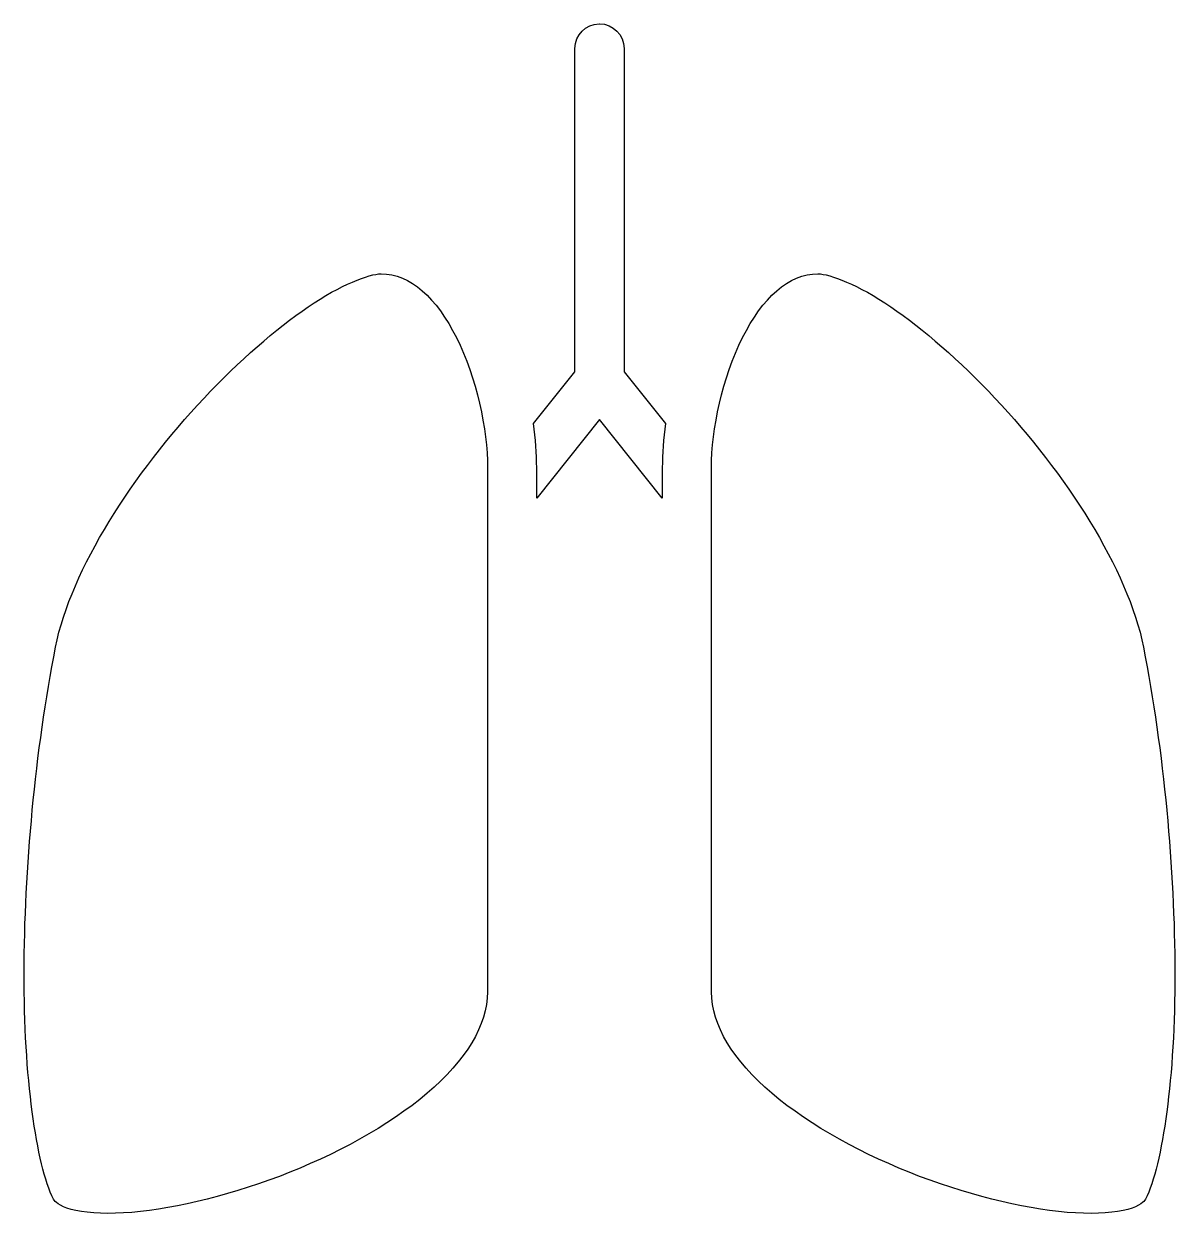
# Model space of a CAD drawing. Header units: centimetres. Extents: x -8.9 to 8.9, y -8.8 to 9.6.
import ezdxf

# ---------------------------------------------------------------- set-up
doc = ezdxf.new("R2010")
doc.units = ezdxf.units.CM
doc.header["$MEASUREMENT"] = 0
doc.layers.add('Layer 1', color=7, linetype='Continuous')

msp = doc.modelspace()

# ---------------------------------------------------------------- linework, layer by layer
at = {"layer": 'Layer 1'}
for points, knots in [([(-0.00527, 9.55501), (-0.21274, 9.55217), (-0.37954, 9.38305), (-0.37954, 9.17553), (-0.37954, 9.17553), (-0.37954, 9.17382), (-0.37949, 9.17192), (-0.37949, 9.17025), (-0.37949, 9.17025), (-0.37949, 9.17025), (-0.37949, 4.18119), (-0.37949, 4.18119), (-0.37949, 4.18119), (-0.37949, 4.18119), (-1.01994, 3.38126), (-1.01994, 3.38126), (-1.01994, 3.38126), (-0.98665, 3.14506), (-0.96986, 2.91507), (-0.96986, 2.69875), (-0.96986, 2.69875), (-0.96986, 2.69875), (-0.96986, 2.22832), (-0.96986, 2.22832), (-0.96986, 2.22832), (-0.96986, 2.22832), (0, 3.44065), (0, 3.44065), (0, 3.44065), (0, 3.44065), (0.96986, 2.22832), (0.96986, 2.22832), (0.96986, 2.22832), (0.96986, 2.22832), (0.96986, 2.69875), (0.96986, 2.69875), (0.96986, 2.69875), (0.96986, 2.91507), (0.98664, 3.14501), (1.01996, 3.38137), (1.01996, 3.38137), (1.01996, 3.38137), (0.37951, 4.18116), (0.37951, 4.18116), (0.37951, 4.18116), (0.37951, 4.18116), (0.37951, 9.17027), (0.37951, 9.17027), (0.37951, 9.17027), (0.3795, 9.17192), (0.37955, 9.17382), (0.37955, 9.17553), (0.37955, 9.17553), (0.37955, 9.38509), (0.2096, 9.55504), (0.00004, 9.55504), (0.00004, 9.55504), (-0.00171, 9.55504), (-0.00356, 9.55499), (-0.00528, 9.55499), (-0.00528, 9.55499), (-0.00528, 9.55499), (-0.00527, 9.55501), (-0.00527, 9.55501)], [0, 0, 0, 0, 0.05882353, 0.05882353, 0.05882353, 0.05882353, 0.11764706, 0.11764706, 0.11764706, 0.11764706, 0.17647059, 0.17647059, 0.17647059, 0.17647059, 0.23529412, 0.23529412, 0.23529412, 0.23529412, 0.29411765, 0.29411765, 0.29411765, 0.29411765, 0.35294118, 0.35294118, 0.35294118, 0.35294118, 0.41176471, 0.41176471, 0.41176471, 0.41176471, 0.47058824, 0.47058824, 0.47058824, 0.47058824, 0.52941176, 0.52941176, 0.52941176, 0.52941176, 0.58823529, 0.58823529, 0.58823529, 0.58823529, 0.64705882, 0.64705882, 0.64705882, 0.64705882, 0.70588235, 0.70588235, 0.70588235, 0.70588235, 0.76470588, 0.76470588, 0.76470588, 0.76470588, 0.82352941, 0.82352941, 0.82352941, 0.82352941, 0.88235294, 0.88235294, 0.88235294, 0.88235294, 1, 1, 1, 1]), ([(-3.37344, 5.69268), (-3.55071, 5.69268), (-4.00006, 5.52527), (-4.49882, 5.18401), (-4.49882, 5.18401), (-4.99758, 4.8427), (-5.56483, 4.34849), (-6.10647, 3.77273), (-6.10647, 3.77273), (-7.18968, 2.62112), (-8.16241, 1.1277), (-8.398, -0.07257), (-8.398, -0.07257), (-8.71274, -1.6758), (-8.88006, -3.51457), (-8.88428, -5.10498), (-8.88428, -5.10498), (-8.8885, -6.69543), (-8.69748, -8.06804), (-8.43097, -8.601), (-8.43097, -8.601), (-8.41166, -8.6395), (-8.34655, -8.70591), (-8.15814, -8.75774), (-8.15814, -8.75774), (-7.96982, -8.80961), (-7.68544, -8.83259), (-7.34906, -8.81311), (-7.34906, -8.81311), (-6.67648, -8.7741), (-5.79707, -8.57317), (-4.94296, -8.24781), (-4.94296, -8.24781), (-4.08876, -7.9224), (-3.25624, -7.47213), (-2.66058, -6.9643), (-2.66058, -6.9643), (-2.06484, -6.45646), (-1.72889, -5.91406), (-1.72889, -5.3975), (-1.72889, -5.3975), (-1.72889, -5.3975), (-1.72889, 2.69875), (-1.72889, 2.69875), (-1.72889, 2.69875), (-1.72889, 3.28573), (-1.89938, 4.09295), (-2.20855, 4.707), (-2.20855, 4.707), (-2.51772, 5.32105), (-2.91667, 5.69268), (-3.37344, 5.69268)], [0, 0, 0, 0, 0.07142857, 0.07142857, 0.07142857, 0.07142857, 0.14285714, 0.14285714, 0.14285714, 0.14285714, 0.21428571, 0.21428571, 0.21428571, 0.21428571, 0.28571429, 0.28571429, 0.28571429, 0.28571429, 0.35714286, 0.35714286, 0.35714286, 0.35714286, 0.42857143, 0.42857143, 0.42857143, 0.42857143, 0.5, 0.5, 0.5, 0.5, 0.57142857, 0.57142857, 0.57142857, 0.57142857, 0.64285714, 0.64285714, 0.64285714, 0.64285714, 0.71428571, 0.71428571, 0.71428571, 0.71428571, 0.78571429, 0.78571429, 0.78571429, 0.78571429, 0.85714286, 0.85714286, 0.85714286, 0.85714286, 1, 1, 1, 1]), ([(3.37344, 5.69268), (2.91668, 5.69268), (2.51773, 5.32105), (2.20855, 4.707), (2.20855, 4.707), (1.89937, 4.09295), (1.72889, 3.28573), (1.72889, 2.69875), (1.72889, 2.69875), (1.72889, 2.69875), (1.72889, -5.3975), (1.72889, -5.3975), (1.72889, -5.3975), (1.72889, -5.91406), (2.06484, -6.45646), (2.66055, -6.96429), (2.66055, -6.96429), (3.25626, -7.47212), (4.08878, -7.92235), (4.94289, -8.2478), (4.94289, -8.2478), (5.797, -8.57317), (6.67642, -8.77406), (7.34899, -8.8131), (7.34899, -8.8131), (7.68536, -8.83258), (7.96979, -8.80956), (8.15819, -8.75773), (8.15819, -8.75773), (8.34651, -8.70595), (8.41162, -8.63949), (8.43089, -8.60095), (8.43089, -8.60095), (8.69739, -8.06795), (8.88841, -6.69538), (8.8842, -5.10489), (8.8842, -5.10489), (8.87998, -3.51448), (8.7127, -1.67579), (8.398, -0.07244), (8.398, -0.07244), (8.16237, 1.12783), (7.18963, 2.62125), (6.10642, 3.77286), (6.10642, 3.77286), (5.56477, 4.34858), (4.99753, 4.84283), (4.49877, 5.18414), (4.49877, 5.18414), (3.99997, 5.52527), (3.55071, 5.69268), (3.37344, 5.69268)], [0, 0, 0, 0, 0.07142857, 0.07142857, 0.07142857, 0.07142857, 0.14285714, 0.14285714, 0.14285714, 0.14285714, 0.21428571, 0.21428571, 0.21428571, 0.21428571, 0.28571429, 0.28571429, 0.28571429, 0.28571429, 0.35714286, 0.35714286, 0.35714286, 0.35714286, 0.42857143, 0.42857143, 0.42857143, 0.42857143, 0.5, 0.5, 0.5, 0.5, 0.57142857, 0.57142857, 0.57142857, 0.57142857, 0.64285714, 0.64285714, 0.64285714, 0.64285714, 0.71428571, 0.71428571, 0.71428571, 0.71428571, 0.78571429, 0.78571429, 0.78571429, 0.78571429, 0.85714286, 0.85714286, 0.85714286, 0.85714286, 1, 1, 1, 1])]:
    msp.add_open_spline(points, degree=3, knots=knots, dxfattribs=at)

doc.saveas('drawing.dxf')
